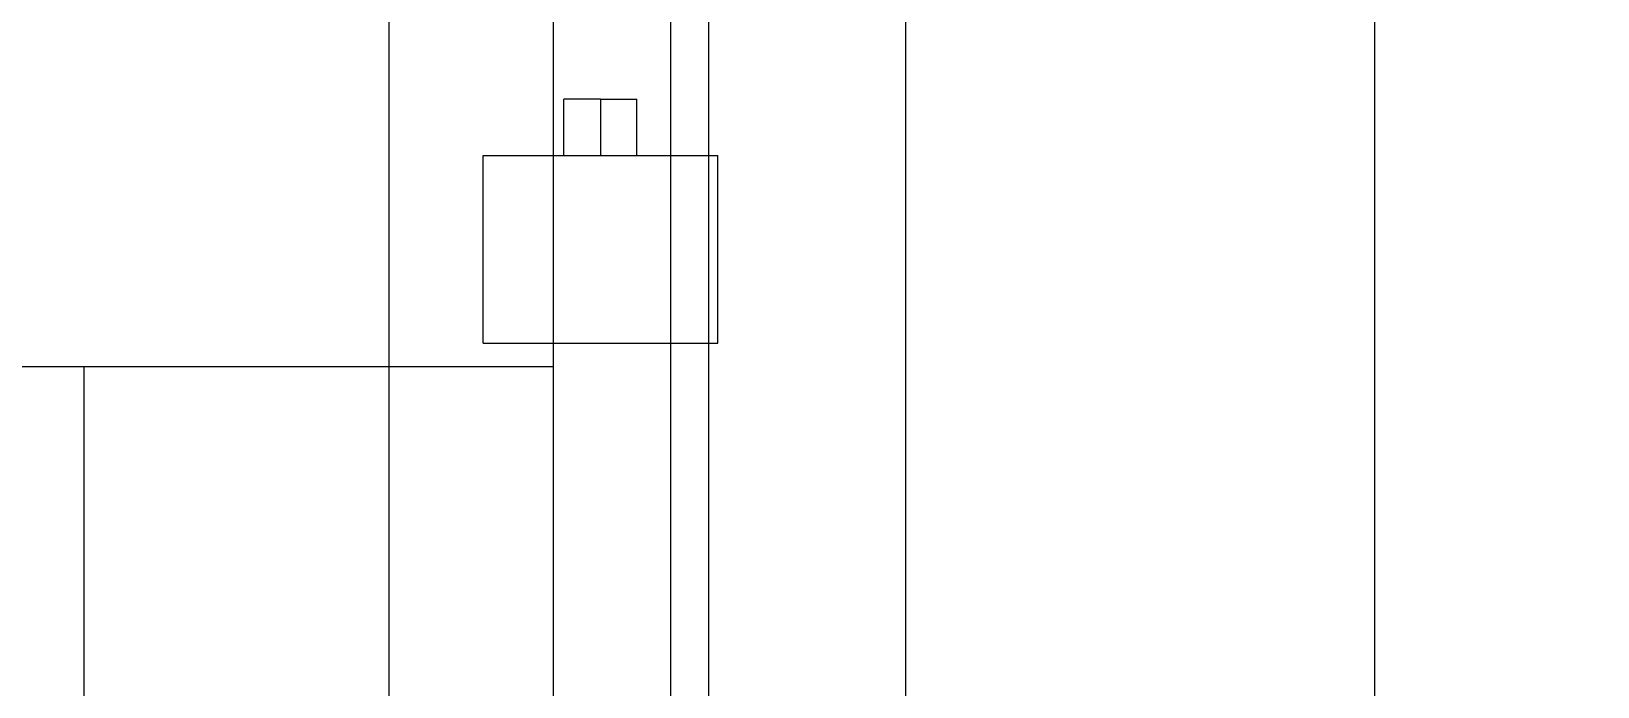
# Model space of a CAD drawing. Header units: millimetres. Extents: x -191664 to 191490, y -197311 to 10263.
# Drawn here: x 3763.7 to 4097.5, y -140443.2 to -140303.5 of the extents above; entities that cross this region are included whole.
import ezdxf

# ---------------------------------------------------------------- set-up
doc = ezdxf.new("R2010")
doc.units = ezdxf.units.MM
doc.layers.add('DET_secador_frontal', color=7, linetype='Continuous', lineweight=0)
doc.layers.add('R15_COTAS_TRANSPORTE_P', color=1, linetype='Continuous', lineweight=0)
doc.dimstyles.new('PLANTA_20', dxfattribs={"dimtxt": 50, "dimasz": 30, "dimexe": 30, "dimexo": 16, "dimgap": 20, "dimtad": 1, "dimtih": 1, "dimtoh": 1, "dimdec": 1, "dimzin": 0, "dimdsep": 46, "dimcen": 0.09, "dimadec": 0, "dimazin": 0, "dimtfac": 1, "dimtdec": 4, "dimtofl": 0, "dimtmove": 0, "dimatfit": 3, "dimfxl": 1, "dimtolj": 1, "dimtzin": 0, "dimarcsym": 0})

# ---------------------------------------------------------------- blocks, each defined once
blk = doc.blocks.new('*D133')
at = {"layer": 'Defpoints', "color": 0, "transparency": 16777216}
for p in [(439.69, -194147.98), (217.89, -194406.09), (-500, -194490), (-500, -194490), (500, -194490)]:
    blk.add_point(p, dxfattribs=at)
at = {"layer": 'R15_COTAS_TRANSPORTE_P', "color": 0, "lineweight": -2, "transparency": 16777216}
blk.add_arc((-500, -194490), 722.77, 2.37834, 17.62166, dxfattribs=at)
at = {"layer": 'R15_COTAS_TRANSPORTE_P', "color": 0, "transparency": 16777216}
for points in [[(184.12, -194272.81), (193.59, -194269.58), (179.18, -194242.8)], [(227.15, -194459.9), (217.15, -194460.11), (222.77, -194490)]]:
    blk.add_solid(points, dxfattribs=at)

msp = doc.modelspace()

# ---------------------------------------------------------------- linework, layer by layer
at = {"layer": 'DET_secador_frontal', "color": 254, "true_color": 0xd8e0dc}
for p, q in [((3875, -140885), (3875, -138615)), ((3900, -140885), (3900, -138615))]:
    msp.add_line(p, q, dxfattribs=at)
at = {"layer": 'DET_secador_frontal', "color": 9, "true_color": 0xb8c6c1}
for p, q in [((3875, -140375), (3875, -138615)), ((1125, -140375), (3875, -140375))]:
    msp.add_line(p, q, dxfattribs=at)
at = {"layer": 'DET_secador_frontal', "color": 251, "true_color": 0x536a64}
for p, q in [((3840, -140900), (3840, -138650)), ((3900, -140900), (3900, -138650))]:
    msp.add_line(p, q, dxfattribs=at)
at = {"layer": 'DET_secador_frontal', "color": 252, "true_color": 0x798e91}
msp.add_line((4050, -140470), (4050, -139870), dxfattribs=at)
at = {"layer": 'DET_secador_frontal', "color": 253, "true_color": 0xa6b3ba}
msp.add_line((3900, -140470), (3900, -140200), dxfattribs=at)
at = {"layer": 'DET_secador_frontal', "color": 253, "true_color": 0x8d9da5}
for p, q in [((3908, -140200), (3908, -140470)), ((3950, -140200), (3950, -140470))]:
    msp.add_line(p, q, dxfattribs=at)
at = {"layer": 'DET_secador_frontal', "color": 43, "true_color": 0xe7bf45}
for p, q in [((3885, -140318), (3877.21, -140318)), ((3877.21, -140330), (3877.21, -140318)), ((3885, -140318), (3892.79, -140318)), ((3885, -140318), (3885, -140330)), ((3892.79, -140330), (3892.79, -140318)), ((3877.21, -140330), (3885, -140330)), ((3885, -140330), (3892.79, -140330))]:
    msp.add_line(p, q, dxfattribs=at)
at = {"layer": 'DET_secador_frontal', "color": 142, "true_color": 0x159eb4}
for p, q in [((3860, -140330), (3910, -140330)), ((3860, -140370), (3860, -140330)), ((3910, -140370), (3910, -140330)), ((3860, -140370), (3910, -140370))]:
    msp.add_line(p, q, dxfattribs=at)
at = {"layer": 'DET_secador_frontal', "color": 252, "true_color": 0x7d929c}
for p in [(3750, -140375), (3775, -140850)]:
    msp.add_line(p, (3775, -140375), dxfattribs=at)

# ---------------------------------------------------------------- dimensions: what is measured, and where the dimension line sits
at = {"layer": 'R15_COTAS_TRANSPORTE_P'}
dim = msp.add_angular_dim_2l(base=(217.89, -194406.09), line1=((-500, -194490), (500, -194490)), line2=((-500, -194490), (439.69, -194147.98)), dimstyle='PLANTA_20', dxfattribs=at)
dim.commit()
dim.dimension.update_dxf_attribs({"geometry": '*D133', "text_midpoint": (191490.46, -33543.69)})

doc.saveas('drawing.dxf')
